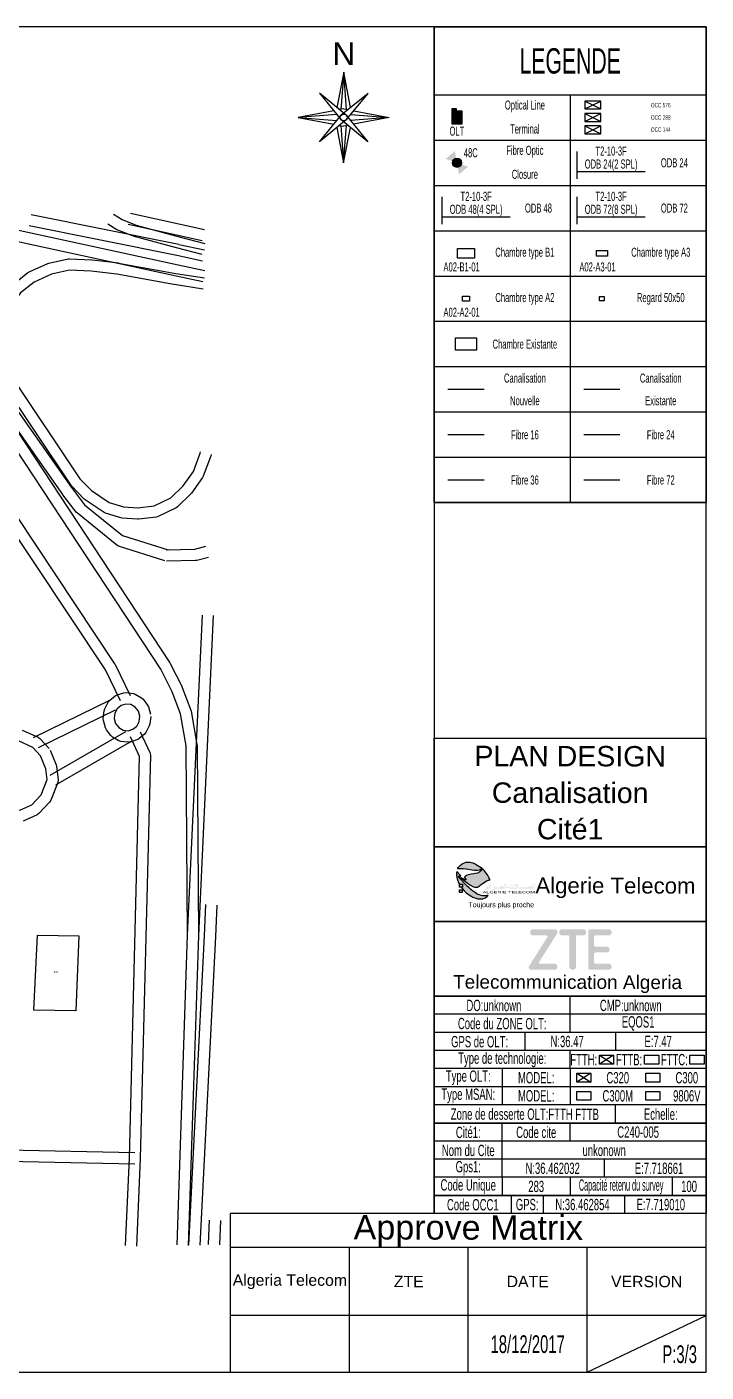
# Model space of a CAD drawing. Header units: millimetres. Extents: x -2012 to 1398, y -1200 to 746.
# Drawn here: x 1098 to 1398, y -280 to 314 of the extents above; entities that cross this region are included whole.
import ezdxf
from ezdxf.enums import TextEntityAlignment as Align

# ---------------------------------------------------------------- set-up
doc = ezdxf.new("R2010")
doc.units = ezdxf.units.MM
doc.styles.get("Standard").update_dxf_attribs({"font": 'arial.ttf'})

# ---------------------------------------------------------------- blocks, each defined once
blk = doc.blocks.new('OLT')
at = {"true_color": 0x0000ff}
blk.add_hatch(color=5, dxfattribs=at).paths.add_polyline_path([(-1.07, -1.53), (1.17, -1.53), (1.17, 1.25), (-0.02, 1.25), (-0.02, 1.79), (-1.07, 1.79)], flags=0)
at = {"color": 5, "true_color": 0x0000ff}
blk.add_lwpolyline([(-1.07, 1.79), (-1.07, -1.53), (1.17, -1.53), (1.17, 1.25), (-0.02, 1.25), (-0.02, 1.79)], close=True, dxfattribs=at)
blk = doc.blocks.new('JOINT CLOSURE')
at = {"lineweight": 25, "true_color": 0xff0000}
h = blk.add_hatch(color=1, dxfattribs=at)
h.paths.add_polyline_path([(0, 0), (-0.46, 2.58), (-2.48, 0.86)], flags=0)
h.paths.add_polyline_path([(2.48, -0.86), (0, 0), (0.46, -2.58)], flags=0)
h = blk.add_hatch(color=1, dxfattribs=at)
edge = h.paths.add_edge_path(flags=0)
edge.add_arc((0, 0), 1.01, 180, 360)
edge.add_arc((0, 0), 1.01, 0, 180)
at = {"color": 12, "lineweight": 25, "true_color": 0xcc0000}
blk.add_circle((0, 0), 1.01, dxfattribs=at)
blk = doc.blocks.new('AT LOGO')
at = {"linetype": 'Continuous', "true_color": 0x0000ff}
h = blk.add_hatch(color=5, dxfattribs=at)
h.paths.add_polyline_path([(9.49, -4.04), (9.01, -3.78), (8.54, -3.58), (7.95, -3.43), (7.42, -3.39), (7.03, -3.41), (6.64, -3.53), (6.19, -3.75), (5.76, -4.07), (5.37, -4.49), (5.15, -4.85), (5.32, -4.87), (5.67, -4.89), (6.01, -4.9), (6.48, -4.9), (6.95, -4.94), (7.12, -4.96), (7.55, -5), (7.94, -5.1), (8.39, -5.21), (8.88, -5.27), (9.46, -5.27), (9.88, -5.18), (10.16, -5.09), (10.44, -4.9), (10.55, -4.77), (10.19, -4.52)], flags=0)
h.paths.add_polyline_path([(9.41, -10.38), (9.07, -10.18), (8.69, -9.92), (8.46, -9.76), (8.18, -9.54), (7.99, -9.38), (7.75, -9.15), (7.6, -9.02), (7.37, -8.81), (7.16, -8.61), (6.98, -8.43), (6.73, -8.18), (5.98, -7.41), (5.39, -6.81), (5.33, -6.69), (5.33, -6.6), (5.37, -6.59), (5.49, -6.6), (5.62, -6.64), (5.5, -6.56), (5.46, -6.51), (5.44, -6.48), (5.43, -6.42), (5.46, -6.41), (5.51, -6.41), (5.58, -6.43), (5.83, -6.45), (5.74, -6.31), (4.99, -5.47), (4.96, -5.45), (4.96, -5.47), (4.92, -5.8), (4.92, -6.26), (5, -6.79), (5.04, -7.07), (5.2, -7.56), (5.28, -7.8), (5.56, -8.3), (6.24, -8.3), (6.24, -8.93), (5.93, -8.93), (6.22, -9.3), (6.57, -9.72), (6.74, -9.92), (7.09, -10.24), (7.69, -10.66), (8.28, -11.01), (8.51, -11.14), (8.96, -11.32), (9.6, -11.47), (9.99, -11.51), (10.39, -11.51), (10.75, -11.47), (11.06, -11.38), (11.28, -11.26), (11.46, -11.16), (11.64, -11.01), (11.72, -10.94), (11.91, -10.75), (11.67, -10.8), (11.44, -10.86), (11.17, -10.86), (10.93, -10.86), (10.68, -10.83), (10.32, -10.75), (10, -10.65), (9.72, -10.52)], flags=0)
at = {"true_color": 0x009900}
h = blk.add_hatch(color=94, dxfattribs=at)
h.paths.add_polyline_path([(12.24, -7.18), (12, -6.67), (11.75, -6.22), (11.49, -5.84), (11.27, -5.54), (11.07, -5.31), (10.85, -5.08), (10.64, -4.84), (10.38, -5.27), (10.08, -5.51), (9.81, -5.67), (9.51, -5.81), (9.07, -5.93), (8.7, -5.99), (8.13, -6.06), (7.45, -6.24), (7.1, -6.33), (6.8, -6.54), (6.72, -6.67), (6.7, -6.75), (6.7, -6.82), (6.74, -6.9), (6.88, -7.11), (6.94, -7.18), (6.94, -7.24), (6.93, -7.3), (6.9, -7.34), (6.85, -7.34), (6.75, -7.33), (6.69, -7.29), (5.81, -6.8), (6.56, -7.41), (7.32, -8.04), (8.01, -8.49), (8.51, -8.78), (8.88, -8.92), (9.02, -8.95), (9.3, -8.95), (9.51, -8.92), (9.78, -8.8), (10.02, -8.63), (10.16, -8.52), (10.25, -8.43), (10.65, -8.11), (10.99, -7.88), (11.27, -7.72), (11.54, -7.56), (11.74, -7.47), (11.95, -7.38), (12.06, -7.34), (12.14, -7.33), (12.3, -7.35)], flags=0)
h.paths.add_polyline_path([(6.24, -8.3), (5.56, -8.3), (5.56, -8.93), (6.24, -8.93)], flags=0)
h.paths.add_polyline_path([(6.19, -9.49), (5.57, -9.49), (5.57, -10.08), (6.19, -10.08)], flags=0)
at = {"linetype": 'Continuous', "true_color": 0x0000ff}
h = blk.add_hatch(color=5, dxfattribs=at)
h.paths.add_polyline_path([(12.18, -8.87), (12.17, -8.83), (12.17, -8.81), (12.16, -8.77), (12.14, -8.73), (12.1, -8.68), (12.09, -8.66), (12.08, -8.66), (12.02, -8.79), (12.05, -8.83), (12.05, -8.83), (12.07, -8.86), (12.08, -8.87), (12.09, -8.88), (12.1, -8.92), (12.11, -8.96), (12.12, -8.96), (12.12, -9.05), (11.78, -9.05), (11.78, -8.94), (11.77, -8.9), (11.77, -8.89), (11.75, -8.83), (11.71, -8.77), (11.68, -8.74), (11.65, -8.71), (11.65, -8.71), (11.64, -8.71), (11.63, -8.73), (11.62, -8.76), (11.62, -8.78), (11.6, -8.83), (11.6, -8.83), (11.62, -8.86), (11.63, -8.87), (11.64, -8.89), (11.66, -8.92), (11.68, -8.94), (11.69, -8.97), (11.71, -9.04), (11.72, -9.04), (11.72, -9.12), (11.71, -9.12), (11.71, -9.13), (11.7, -9.16), (11.69, -9.18), (11.67, -9.21), (11.65, -9.24), (11.65, -9.25), (11.6, -9.3), (11.58, -9.32), (11.54, -9.35), (11.51, -9.37), (11.47, -9.4), (11.41, -9.43), (11.38, -9.44), (11.32, -9.46), (11.21, -9.46), (11.07, -9.43), (11.06, -9.43), (11.05, -9.44), (11.05, -9.45), (11.05, -9.46), (11.05, -9.47), (11.1, -9.48), (11.15, -9.51), (11.27, -9.54), (11.33, -9.56), (11.43, -9.56), (11.47, -9.54), (11.5, -9.53), (11.53, -9.51), (11.56, -9.49), (11.59, -9.47), (11.63, -9.44), (11.67, -9.4), (11.7, -9.37), (11.71, -9.35), (11.74, -9.32), (11.75, -9.28), (11.77, -9.25), (11.78, -9.22), (11.78, -9.17), (12.18, -9.17)], flags=0)
h.paths.add_polyline_path([(12.44, -8.85), (12.43, -8.73), (12.39, -8.36), (12.37, -8.21), (12.37, -8.2), (12.37, -8.2), (12.29, -8.34), (12.29, -8.37), (12.3, -8.48), (12.32, -8.59), (12.34, -8.81), (12.35, -8.86), (12.35, -8.91), (12.35, -8.98), (12.36, -8.98), (12.36, -9.16), (12.35, -9.16), (12.35, -9.19), (12.36, -9.2), (12.37, -9.2), (12.37, -9.19), (12.38, -9.19), (12.39, -9.16), (12.4, -9.15), (12.42, -9.1), (12.43, -9.07), (12.44, -9.03)], flags=0)
h.paths.add_polyline_path([(12.08, -8.47), (12.09, -8.46), (12.09, -8.45), (12.09, -8.44), (12.09, -8.44), (12.07, -8.45), (12.07, -8.45), (12.01, -8.45), (12.01, -8.45), (12, -8.44), (11.97, -8.43), (11.96, -8.42), (11.94, -8.41), (11.94, -8.41), (11.94, -8.39), (11.94, -8.39), (11.97, -8.38), (11.97, -8.38), (12.01, -8.38), (12.01, -8.38), (12.04, -8.4), (12.05, -8.4), (12.06, -8.37), (12.06, -8.33), (12.04, -8.31), (12, -8.31), (11.98, -8.32), (11.96, -8.34), (11.93, -8.36), (11.93, -8.37), (11.91, -8.39), (11.9, -8.4), (11.9, -8.41), (11.9, -8.44), (11.91, -8.46), (11.91, -8.46), (11.93, -8.48), (11.93, -8.48), (11.93, -8.49), (11.92, -8.49), (11.9, -8.51), (11.88, -8.52), (11.87, -8.53), (11.87, -8.55), (11.88, -8.55), (11.93, -8.53), (11.96, -8.52), (11.98, -8.51), (12.04, -8.5), (12.06, -8.48)], flags=0)
h.paths.add_polyline_path([(13.05, -8.36), (12.99, -8.48), (13.13, -8.55), (13.19, -8.43)], flags=0)
h.paths.add_polyline_path([(13.2, -8.72), (13.17, -8.71), (13.13, -8.83), (13.17, -8.89), (13.21, -8.94), (13.23, -8.99), (13.24, -9.05), (13.24, -9.12), (13.23, -9.15), (13.19, -9.23), (13.13, -9.3), (13.09, -9.33), (13.07, -9.35), (13.01, -9.39), (13, -9.4), (12.93, -9.44), (12.85, -9.46), (12.74, -9.46), (12.74, -9.46), (12.6, -9.43), (12.58, -9.43), (12.57, -9.45), (12.57, -9.46), (12.58, -9.47), (12.69, -9.51), (12.76, -9.54), (12.86, -9.56), (12.95, -9.56), (13.03, -9.53), (13.09, -9.49), (13.15, -9.45), (13.23, -9.37), (13.25, -9.34), (13.28, -9.29), (13.3, -9.25), (13.3, -9.22), (13.3, -9.17), (15.69, -9.17), (15.69, -8.99), (15.6, -8.4), (15.64, -8.4), (15.64, -8.37), (15.65, -8.31), (15.65, -8.25), (15.62, -8.23), (15.56, -8.21), (15.53, -8.17), (15.53, -8.15), (15.52, -8.14), (15.51, -8.14), (15.5, -8.16), (15.49, -8.21), (15.48, -8.27), (15.52, -8.36), (15.52, -8.38), (15.53, -8.48), (15.55, -8.65), (15.58, -8.81), (15.61, -9.05), (15.3, -9.05), (15.24, -9), (15.18, -8.94), (15.08, -8.85), (15, -8.79), (14.95, -8.75), (14.9, -8.73), (14.85, -8.71), (14.77, -8.71), (14.73, -8.72), (14.7, -8.73), (14.67, -8.76), (14.66, -8.78), (14.64, -8.8), (14.61, -8.85), (14.61, -8.86), (14.74, -8.86), (14.77, -8.86), (14.86, -8.89), (14.97, -8.95), (15.08, -9.05), (13.3, -9.05), (13.3, -8.94), (13.3, -8.9), (13.28, -8.83)], flags=0)
h.paths.add_polyline_path([(14.95, -9.35), (14.82, -9.28), (14.76, -9.39), (14.89, -9.47)], flags=0)
h.paths.add_polyline_path([(15.95, -8.85), (15.91, -8.35), (15.89, -8.21), (15.88, -8.2), (15.88, -8.2), (15.81, -8.33), (15.8, -8.34), (15.8, -8.37), (15.85, -8.81), (15.87, -8.98), (15.87, -9.19), (15.87, -9.2), (15.89, -9.2), (15.92, -9.13), (15.93, -9.1), (15.95, -9.02)], flags=0)
h.paths.add_polyline_path([(17.42, -8.87), (17.4, -8.79), (17.39, -8.74), (17.37, -8.7), (17.36, -8.69), (17.35, -8.68), (17.34, -8.66), (17.33, -8.65), (17.33, -8.65), (17.32, -8.67), (17.3, -8.71), (17.27, -8.78), (17.27, -8.78), (17.28, -8.79), (17.31, -8.82), (17.32, -8.84), (17.33, -8.86), (17.34, -8.88), (17.36, -8.94), (17.36, -8.94), (17.36, -9.03), (16.61, -9.03), (16.56, -9.02), (16.48, -9), (16.45, -8.98), (16.42, -8.95), (16.4, -8.93), (16.39, -8.91), (16.38, -8.88), (16.37, -8.88), (16.37, -8.81), (16.38, -8.81), (16.39, -8.76), (16.42, -8.69), (16.42, -8.67), (16.4, -8.66), (16.38, -8.69), (16.37, -8.71), (16.34, -8.76), (16.33, -8.81), (16.32, -8.84), (16.31, -8.87), (16.31, -8.96), (16.33, -9.03), (16.37, -9.08), (16.39, -9.1), (16.42, -9.13), (16.48, -9.15), (16.52, -9.16), (16.58, -9.17), (17.42, -9.17)], flags=0)
h.paths.add_polyline_path([(16.87, -8.54), (16.73, -8.47), (16.67, -8.58), (16.81, -8.65)], flags=0)
h.paths.add_polyline_path([(17.05, -8.46), (16.92, -8.39), (16.86, -8.51), (16.99, -8.58)], flags=0)
h.paths.add_polyline_path([(17.68, -8.37), (17.61, -8.3), (17.55, -8.25), (17.51, -8.25), (17.49, -8.28), (17.49, -8.3), (17.49, -8.41), (17.5, -8.42), (17.51, -8.45), (17.53, -8.48), (17.56, -8.51), (17.62, -8.57), (17.64, -8.59), (17.65, -8.59), (17.68, -8.59), (17.71, -8.58), (17.74, -8.58), (17.74, -8.59), (17.75, -8.6), (17.76, -8.61), (17.77, -8.62), (17.79, -8.64), (17.79, -8.65), (17.81, -8.66), (17.81, -8.68), (17.83, -8.71), (17.84, -8.72), (17.86, -8.75), (17.97, -8.94), (17.97, -8.96), (17.94, -9), (17.87, -9.06), (17.8, -9.11), (17.75, -9.13), (17.74, -9.19), (17.73, -9.22), (17.73, -9.28), (17.85, -9.28), (17.98, -9.26), (18.08, -9.24), (18.1, -9.24), (18.1, -9.21), (18.1, -9.09), (18.09, -9.03), (18.05, -8.96), (18.05, -8.94), (18.09, -8.87), (18.12, -8.8), (18.15, -8.73), (18.16, -8.66), (18.16, -8.63), (18.17, -8.55), (18.17, -8.47), (18.21, -8.48), (18.22, -8.48), (18.25, -8.36), (18.25, -8.34), (18.17, -8.3), (18.14, -8.28), (18.13, -8.27), (18.12, -8.25), (18.12, -8.24), (18.11, -8.24), (18.1, -8.24), (18.1, -8.24), (18.07, -8.32), (18.07, -8.35), (18.07, -8.41), (18.1, -8.43), (18.1, -8.43), (18.1, -8.57), (18.09, -8.66), (18.05, -8.8), (18.03, -8.86), (18.02, -8.87), (18.01, -8.87), (17.96, -8.78), (17.9, -8.68), (17.8, -8.52)], flags=0)
h.paths.add_polyline_path([(18.01, -9.01), (18.01, -9.01), (18.01, -9.02), (18.01, -9.03), (18.03, -9.06), (18.03, -9.07), (18.04, -9.08), (18.04, -9.08), (18.04, -9.12), (18.04, -9.12), (18.03, -9.13), (18.02, -9.13), (18, -9.14), (17.97, -9.14), (17.97, -9.15), (17.85, -9.15), (17.85, -9.14), (17.86, -9.14), (17.87, -9.14), (17.89, -9.12), (17.95, -9.07), (17.99, -9.03)], flags=0)
h.paths.add_polyline_path([(18.44, -8.31), (18.42, -8.22), (18.42, -8.21), (18.41, -8.21), (18.31, -8.36), (18.34, -8.39), (18.35, -8.41), (18.37, -8.45), (18.39, -8.51), (18.4, -8.66), (18.42, -8.93), (18.43, -9.02), (18.44, -9.06), (18.45, -9.08), (18.46, -9.1), (18.48, -9.13), (18.49, -9.15), (18.51, -9.16), (18.54, -9.17), (20.26, -9.17), (20.29, -9.16), (20.32, -9.15), (20.34, -9.13), (20.35, -9.13), (20.35, -9.13), (20.41, -9.16), (20.45, -9.17), (21.84, -9.17), (21.84, -8.87), (21.83, -8.81), (21.82, -8.78), (21.8, -8.74), (21.77, -8.7), (21.76, -8.67), (21.75, -8.67), (21.75, -8.68), (21.69, -8.8), (21.69, -8.8), (21.72, -8.83), (21.72, -8.84), (21.74, -8.86), (21.75, -8.88), (21.76, -8.91), (21.77, -8.93), (21.78, -8.96), (21.78, -8.96), (21.78, -9.05), (21.45, -9.05), (21.45, -8.92), (21.44, -8.88), (21.42, -8.85), (21.4, -8.82), (21.39, -8.81), (21.36, -8.79), (21.34, -8.77), (21.29, -8.76), (21.17, -8.76), (21.11, -8.77), (21.04, -8.8), (20.99, -8.83), (20.93, -8.87), (20.86, -8.92), (20.76, -8.97), (20.69, -9), (20.64, -9.01), (20.61, -9.02), (20.58, -9.03), (20.49, -9.03), (20.46, -9.02), (20.45, -9.01), (20.44, -9.01), (20.4, -8.97), (20.4, -8.96), (20.39, -8.95), (20.38, -8.94), (20.37, -8.91), (20.35, -8.88), (20.35, -8.85), (20.34, -8.83), (20.34, -8.82), (20.33, -8.81), (20.33, -8.81), (20.32, -8.82), (20.3, -8.85), (20.3, -8.89), (20.31, -8.94), (20.31, -8.96), (20.3, -8.99), (20.29, -9.01), (20.28, -9.01), (20.26, -9.02), (20.24, -9.05), (18.55, -9.05), (18.52, -9), (18.5, -8.96), (18.48, -8.82), (18.47, -8.66), (18.46, -8.45)], flags=0)
h.paths.add_polyline_path([(20.8, -9.03), (20.81, -9.03), (20.88, -8.99), (20.96, -8.95), (21, -8.93), (21.01, -8.93), (21.07, -8.91), (21.11, -8.9), (21.11, -8.9), (21.21, -8.9), (21.21, -8.9), (21.23, -8.91), (21.26, -8.92), (21.27, -8.92), (21.28, -8.93), (21.29, -8.93), (21.31, -8.94), (21.31, -8.95), (21.32, -8.95), (21.32, -9), (21.31, -9), (21.3, -9.01), (21.29, -9.01), (21.28, -9.02), (21.23, -9.03), (21.23, -9.03), (20.8, -9.03)], flags=0)
h.paths.add_polyline_path([(22.06, -8.36), (22.05, -8.22), (22.04, -8.2), (22.04, -8.2), (21.97, -8.34), (21.96, -8.35), (21.96, -8.37), (22.01, -8.82), (22.02, -8.98), (22.02, -9.2), (22.03, -9.2), (22.05, -9.2), (22.08, -9.13), (22.09, -9.1), (22.11, -9.03), (22.11, -8.86)], flags=0)
h.paths.add_polyline_path([(21.84, -8.39), (21.71, -8.32), (21.64, -8.44), (21.78, -8.51)], flags=0)
h.paths.add_polyline_path([(21.66, -8.47), (21.52, -8.4), (21.46, -8.51), (21.6, -8.58)], flags=0)
h.paths.add_polyline_path([(22.07, -9.34), (22.06, -9.33), (22.05, -9.32), (22.01, -9.32), (21.99, -9.33), (21.97, -9.34), (21.93, -9.39), (21.91, -9.42), (21.91, -9.46), (21.92, -9.47), (21.92, -9.48), (21.93, -9.48), (21.94, -9.49), (21.95, -9.5), (21.95, -9.5), (21.94, -9.5), (21.92, -9.51), (21.92, -9.51), (21.9, -9.52), (21.89, -9.53), (21.88, -9.54), (21.88, -9.56), (21.89, -9.56), (21.91, -9.55), (22.02, -9.52), (22.05, -9.51), (22.07, -9.49), (22.09, -9.48), (22.09, -9.48), (22.1, -9.47), (22.1, -9.45), (22.09, -9.45), (22.08, -9.46), (22.08, -9.46), (22.02, -9.46), (22.02, -9.46), (22, -9.45), (21.97, -9.43), (21.96, -9.43), (21.95, -9.42), (21.95, -9.41), (21.96, -9.4), (21.96, -9.4), (21.97, -9.4), (21.97, -9.39), (22.02, -9.39), (22.02, -9.4), (22.03, -9.4), (22.04, -9.41), (22.05, -9.41), (22.05, -9.41), (22.06, -9.4), (22.06, -9.4), (22.07, -9.39)], flags=0)
at = {"color": 5, "linetype": 'ByBlock', "true_color": 0x0000ff}
for p, q in [((4.96, -5.47), (4.92, -5.8)), ((4.92, -5.8), (4.92, -6.26)), ((4.92, -6.26), (5, -6.79)), ((5, -6.79), (5.04, -7.07)), ((5.04, -7.07), (5.2, -7.56)), ((5.2, -7.56), (5.28, -7.8)), ((5.28, -7.8), (5.56, -8.3))]:
    blk.add_line(p, q, dxfattribs=at)
at = {"color": 5, "linetype": 'Continuous', "true_color": 0x0000ff}
for p, q in [((4.99, -5.47), (4.96, -5.45)), ((4.96, -5.45), (4.96, -5.47)), ((5.74, -6.31), (4.99, -5.47)), ((5.33, -6.64), (5.34, -6.6)), ((5.33, -6.69), (5.33, -6.64)), ((5.39, -6.81), (5.33, -6.69)), ((5.34, -6.6), (5.37, -6.59)), ((5.37, -6.59), (5.49, -6.6)), ((5.98, -7.41), (5.39, -6.81)), ((5.43, -6.42), (5.46, -6.41)), ((5.43, -6.44), (5.43, -6.42)), ((5.44, -6.48), (5.43, -6.44)), ((5.46, -6.51), (5.44, -6.48)), ((5.46, -6.41), (5.51, -6.41)), ((5.5, -6.56), (5.46, -6.51)), ((5.49, -6.6), (5.62, -6.64)), ((5.62, -6.64), (5.5, -6.56)), ((5.51, -6.41), (5.58, -6.43)), ((5.58, -6.43), (5.83, -6.45)), ((5.83, -6.45), (5.74, -6.31)), ((6.73, -8.18), (5.98, -7.41)), ((6.98, -8.43), (6.73, -8.18)), ((7.16, -8.61), (6.98, -8.43)), ((7.37, -8.81), (7.16, -8.61)), ((7.6, -9.02), (7.37, -8.81)), ((5.93, -8.93), (6.22, -9.3)), ((6.22, -9.3), (6.57, -9.72)), ((6.57, -9.72), (6.74, -9.92)), ((6.74, -9.92), (7.09, -10.24)), ((7.09, -10.24), (7.69, -10.66)), ((7.75, -9.15), (7.6, -9.02)), ((7.69, -10.66), (8.28, -11.01)), ((7.99, -9.38), (7.75, -9.15)), ((8.18, -9.54), (7.99, -9.38)), ((8.46, -9.76), (8.18, -9.54)), ((8.28, -11.01), (8.51, -11.14)), ((8.69, -9.92), (8.46, -9.76)), ((8.51, -11.14), (8.96, -11.32)), ((9.07, -10.18), (8.69, -9.92)), ((8.96, -11.32), (9.6, -11.47)), ((9.41, -10.38), (9.07, -10.18)), ((9.72, -10.52), (9.41, -10.38)), ((9.6, -11.47), (9.99, -11.51)), ((10, -10.65), (9.72, -10.52)), ((9.99, -11.51), (10.39, -11.51)), ((10.32, -10.75), (10, -10.65)), ((10.68, -10.83), (10.32, -10.75)), ((10.39, -11.51), (10.75, -11.47)), ((10.93, -10.86), (10.68, -10.83)), ((10.75, -11.47), (11.06, -11.38)), ((11.17, -10.86), (10.93, -10.86)), ((11.06, -11.38), (11.28, -11.26)), ((11.44, -10.86), (11.17, -10.86)), ((11.28, -11.26), (11.46, -11.16)), ((11.67, -10.8), (11.44, -10.86)), ((11.46, -11.16), (11.64, -11.01)), ((11.64, -11.01), (11.72, -10.94)), ((11.91, -10.75), (11.67, -10.8)), ((11.72, -10.94), (11.91, -10.75))]:
    blk.add_line(p, q, dxfattribs=at)
at = {"color": 5, "true_color": 0x0000ff}
for p, q in [((5.15, -4.85), (5.37, -4.49)), ((5.32, -4.87), (5.15, -4.85)), ((5.67, -4.89), (5.32, -4.87)), ((5.37, -4.49), (5.76, -4.07)), ((6.01, -4.9), (5.67, -4.89)), ((5.76, -4.07), (6.19, -3.75)), ((6.48, -4.9), (6.01, -4.9)), ((6.19, -3.75), (6.64, -3.53)), ((6.95, -4.94), (6.48, -4.9)), ((6.64, -3.53), (7.03, -3.41)), ((7.12, -4.96), (6.95, -4.94)), ((7.03, -3.41), (7.42, -3.39)), ((7.55, -5), (7.12, -4.96)), ((7.42, -3.39), (7.95, -3.43)), ((7.94, -5.1), (7.55, -5)), ((8.39, -5.21), (7.94, -5.1)), ((7.95, -3.43), (8.54, -3.58)), ((8.88, -5.27), (8.39, -5.21)), ((8.54, -3.58), (9.01, -3.78)), ((9.46, -5.27), (8.88, -5.27)), ((9.01, -3.78), (9.49, -4.04)), ((9.88, -5.18), (9.46, -5.27)), ((9.49, -4.04), (10.19, -4.52)), ((10.16, -5.09), (9.88, -5.18)), ((10.44, -4.9), (10.16, -5.09)), ((10.19, -4.52), (10.55, -4.77)), ((10.55, -4.77), (10.44, -4.9))]:
    blk.add_line(p, q, dxfattribs=at)
at = {"color": 92, "lineweight": -3, "true_color": 0x00cc00}
for p, q in [((9.07, -5.93), (8.7, -5.99)), ((9.51, -5.81), (9.07, -5.93)), ((9.81, -5.67), (9.51, -5.81)), ((10.08, -5.51), (9.81, -5.67)), ((10.38, -5.27), (10.08, -5.51)), ((10.64, -4.84), (10.38, -5.27)), ((10.85, -5.08), (10.64, -4.84)), ((10.64, -4.84), (10.64, -4.84)), ((11.07, -5.31), (10.85, -5.08)), ((11.27, -5.54), (11.07, -5.31)), ((11.49, -5.84), (11.27, -5.54)), ((11.75, -6.22), (11.49, -5.84)), ((5.56, -8.3), (6.24, -8.3)), ((5.56, -8.93), (5.56, -8.3)), ((6.69, -7.29), (5.81, -6.8)), ((5.81, -6.8), (6.56, -7.41)), ((6.24, -8.3), (6.24, -8.93)), ((6.56, -7.41), (7.32, -8.04)), ((6.75, -7.33), (6.69, -7.29)), ((6.72, -6.67), (6.7, -6.75)), ((6.7, -6.75), (6.7, -6.82)), ((6.7, -6.82), (6.74, -6.9)), ((6.8, -6.54), (6.72, -6.67)), ((6.74, -6.9), (6.88, -7.11)), ((6.85, -7.34), (6.75, -7.33)), ((7.1, -6.33), (6.8, -6.54)), ((6.9, -7.34), (6.85, -7.34)), ((6.88, -7.11), (6.94, -7.18)), ((6.93, -7.3), (6.9, -7.34)), ((6.94, -7.24), (6.93, -7.3)), ((6.94, -7.18), (6.94, -7.24)), ((7.45, -6.24), (7.1, -6.33)), ((7.32, -8.04), (8.01, -8.49)), ((8.13, -6.06), (7.45, -6.24)), ((8.01, -8.49), (8.51, -8.78)), ((8.7, -5.99), (8.13, -6.06)), ((8.51, -8.78), (8.88, -8.92)), ((9.51, -8.92), (9.78, -8.8)), ((9.78, -8.8), (10.02, -8.63)), ((10.02, -8.63), (10.16, -8.52)), ((10.16, -8.52), (10.25, -8.43)), ((10.25, -8.43), (10.65, -8.11)), ((10.65, -8.11), (10.99, -7.88)), ((10.99, -7.88), (11.27, -7.72)), ((11.27, -7.72), (11.54, -7.56)), ((11.54, -7.56), (11.74, -7.47)), ((11.74, -7.47), (11.95, -7.38)), ((12, -6.67), (11.75, -6.22)), ((11.95, -7.38), (12.06, -7.34)), ((12.24, -7.18), (12, -6.67)), ((12.06, -7.34), (12.14, -7.33)), ((12.14, -7.33), (12.3, -7.35)), ((12.3, -7.35), (12.24, -7.18)), ((6.24, -8.93), (5.56, -8.93)), ((5.57, -9.49), (6.19, -9.49)), ((5.57, -10.08), (5.57, -9.49)), ((6.19, -10.08), (5.57, -10.08)), ((6.19, -9.49), (6.19, -10.08)), ((8.88, -8.92), (9.02, -8.95)), ((9.02, -8.95), (9.3, -8.95)), ((9.3, -8.95), (9.51, -8.92))]:
    blk.add_line(p, q, dxfattribs=at)
at = {"ltscale": 0.2}
blk.add_text('Algerie Telecom', height=3.5, rotation=359.884, dxfattribs=at).set_placement((22.33, -10.29))
at = {"color": 94, "true_color": 0x009900, "width": 1.8}
blk.add_text('ALGERIE TELECOM', height=0.4867, dxfattribs=at).set_placement((10.67, -10.29))
at = {"color": 5, "linetype": 'Continuous', "true_color": 0x0000ff}
blk.add_text('Toujours plus proche', height=1.1124, dxfattribs=at).set_placement((7.52, -13.37))
blk = doc.blocks.new('ZTE LOGO')
at = {"true_color": 0x0066cc}
h = blk.add_hatch(color=152, dxfattribs=at)
edge = h.paths.add_edge_path(flags=0)
edge.add_arc((26.6, -2.36), 0.624, 340.3713, 439.47)
edge.add_line((26.72, -1.75), (21.7, -1.75))
edge.add_arc((21.7, -2.15), 0.403, 90, 124.8026)
edge.add_arc((21.87, -2.4), 0.713, 124.8026, 246.0414)
edge.add_line((21.59, -3.06), (24.74, -3.06))
edge.add_arc((24.76, -3.32), 0.263, -37.668, 95.2063, ccw=False)
edge.add_line((24.97, -3.48), (20.88, -9.91))
edge.add_arc((21.03, -10), 0.168, 147.5696, 166.7577)
edge.add_arc((21.43, -10.1), 0.585, 166.7577, 246.7557)
edge.add_arc((21.27, -10.48), 0.168, 246.7557, 270)
edge.add_line((21.27, -10.65), (26.75, -10.65))
edge.add_arc((26.75, -10.48), 0.168, 270, 301.3266)
edge.add_arc((26.46, -10), 0.733, 301.3266, 420.2615)
edge.add_arc((26.74, -9.51), 0.168, 60.2615, 90)
edge.add_line((26.74, -9.34), (23.31, -9.34))
edge.add_arc((23.31, -9.1), 0.234, 136.9789, 270.9901, ccw=False)
edge.add_line((23.14, -8.94), (27.19, -2.57))
edge = h.paths.add_edge_path(flags=0)
edge.add_arc((31.57, -3.34), 0.282, 89.0465, 172.1994, ccw=False)
edge.add_line((31.57, -3.06), (33.09, -3.06))
edge.add_arc((32.85, -2.4), 0.697, 290.3968, 430.0648)
edge.add_line((33.08, -1.75), (28.05, -1.75))
edge.add_arc((28.28, -2.4), 0.697, 109.8891, 249.5896)
edge.add_line((28.04, -3.06), (29.52, -3.06))
edge.add_arc((29.53, -3.34), 0.282, -6.4671, 92.287, ccw=False)
edge.add_line((29.81, -3.37), (29.81, -10.09))
edge.add_arc((29.98, -10.09), 0.168, 180, 202.0682)
edge.add_arc((30.55, -9.86), 0.786, 202.0682, 268.4705)
edge.add_line((30.53, -10.65), (30.57, -10.65))
edge.add_arc((30.55, -9.86), 0.786, 271.5295, 336.5638)
edge.add_arc((31.12, -10.11), 0.168, 336.5638, 360)
edge.add_line((31.29, -10.11), (31.29, -3.3))
edge = h.paths.add_edge_path(flags=0)
edge.add_line((35.26, -5.2), (35.26, -3.39))
edge.add_arc((35.59, -3.39), 0.336, 90, 180, ccw=False)
edge.add_line((35.59, -3.06), (38.65, -3.06))
edge.add_arc((38.48, -2.4), 0.676, 284.7167, 436.0783)
edge.add_line((38.64, -1.75), (34.41, -1.75))
edge.add_arc((34.48, -2.24), 0.498, 97.4126, 173.1021)
edge.add_line((33.98, -2.18), (33.98, -10.22))
edge.add_arc((34.49, -10.13), 0.52, 189.4263, 262.2716)
edge.add_line((34.42, -10.65), (38.65, -10.65))
edge.add_arc((38.48, -9.99), 0.676, 284.7167, 436.0783)
edge.add_line((38.64, -9.34), (35.59, -9.34))
edge.add_arc((35.59, -9), 0.336, 180, 270, ccw=False)
edge.add_line((35.26, -9), (35.26, -7.24))
edge.add_arc((35.66, -7.24), 0.403, 90, 180, ccw=False)
edge.add_line((35.66, -6.84), (38.3, -6.84))
edge.add_arc((38.06, -6.22), 0.663, 291.6587, 429.5493)
edge.add_line((38.29, -5.6), (35.66, -5.6))
edge.add_arc((35.66, -5.2), 0.403, 180, 270, ccw=False)
at = {"ltscale": 0.2}
blk.add_text('Telecommunication Algeria ', height=3, rotation=359.884, dxfattribs=at).set_placement((30, -14.88), align=Align.CENTER)
blk = doc.blocks.new('big_block')
for p, q in [((1278.28, 313.78), (1278.28, -210.22)), ((1278.28, 283.78), (1398.28, 283.78)), ((1338.28, 283.78), (1338.28, 163.78)), ((1278.28, 263.78), (1398.28, 263.78)), ((1278.28, 243.78), (1398.28, 243.78)), ((1278.28, 223.78), (1398.28, 223.78)), ((1278.28, 203.78), (1398.28, 203.78)), ((1278.28, 183.78), (1398.28, 183.78)), ((1278.28, 163.78), (1398.28, 163.78)), ((1338.28, 163.78), (1338.28, 143.78)), ((1278.28, 143.78), (1398.28, 143.78)), ((1338.28, 143.78), (1338.28, 103.78)), ((1278.28, 123.78), (1398.28, 123.78)), ((1278.28, 103.78), (1398.28, 103.78)), ((1278.28, 103.78), (1398.28, 103.78)), ((1338.28, -130.23), (1338.28, -114.23)), ((1398.28, -122.23), (1278.28, -122.23)), ((1398.28, -130.23), (1278.28, -130.23)), ((1318.28, -130.23), (1318.28, -138.23)), ((1358.28, -130.23), (1358.28, -138.23)), ((1398.28, -138.23), (1278.28, -138.23)), ((1338.28, -146.23), (1338.28, -138.23)), ((1398.28, -146.23), (1278.28, -146.23)), ((1308.28, -146.23), (1308.28, -162.23)), ((1338.28, -146.23), (1338.28, -162.23)), ((1398.28, -154.23), (1278.28, -154.23)), ((1398.28, -162.23), (1278.28, -162.23)), ((1358.28, -170.23), (1358.28, -162.23)), ((1308.29, -194.23), (1308.29, -170.23)), ((1338.29, -178.23), (1338.29, -170.23)), ((1398.29, -178.23), (1278.28, -178.23)), ((1398.29, -186.23), (1278.28, -186.23)), ((1353.29, -186.23), (1353.29, -194.23)), ((1398.28, -194.22), (1278.28, -194.22)), ((1308.29, -194.22), (1308.29, -202.22)), ((1338.29, -194.22), (1338.29, -202.22)), ((1383.28, -194.22), (1383.28, -202.22)), ((1312.3, -202.22), (1312.3, -210.22)), ((1326.29, -202.22), (1326.29, -210.22)), ((1362.29, -202.22), (1362.29, -210.22)), ((1398.28, -210.22), (1188.28, -210.22)), ((1188.28, -280.22), (1188.28, -210.22)), ((1398.28, -225.22), (1188.28, -225.22)), ((1240.78, -280.22), (1240.78, -225.22)), ((1293.28, -280.22), (1293.28, -225.22)), ((1345.78, -280.22), (1345.78, -225.22)), ((1398.28, -255.22), (1188.28, -255.22)), ((1345.78, -280.22), (1398.28, -255.22))]:
    blk.add_line(p, q)
at = {"color": 1, "ltscale": 3, "true_color": 0xff0000}
for p, q in [((1351.17, -140.27), (1357.39, -144.18)), ((1357.39, -140.27), (1351.17, -144.18)), ((1341.18, -148.27), (1347.4, -152.18)), ((1347.4, -148.27), (1341.18, -152.18))]:
    blk.add_line(p, q, dxfattribs=at)
for points in [[(558.28, -280.22), (1398.28, -280.22), (1398.28, 313.78), (558.28, 313.78)], [(1398.28, 103.78), (1278.28, 103.78), (1278.28, 313.78), (1398.28, 313.78)], [(1398.28, -48.23), (1278.28, -48.23), (1278.28, -0.23), (1398.28, -0.23)], [(1278.28, -48.23), (1398.28, -48.23), (1398.28, -81.23), (1278.28, -81.23)], [(1278.28, -81.23), (1398.28, -81.23), (1398.28, -114.23), (1278.28, -114.23)], [(1398.28, -170.23), (1278.28, -170.23), (1278.28, -114.23), (1398.28, -114.23)], [(1351.17, -140.27), (1357.39, -140.27), (1357.39, -144.18), (1351.17, -144.18)], [(1371.17, -140.27), (1377.39, -140.27), (1377.39, -144.18), (1371.17, -144.18)], [(1391.17, -140.27), (1397.39, -140.27), (1397.39, -144.18), (1391.17, -144.18)], [(1341.18, -148.27), (1347.4, -148.27), (1347.4, -152.18), (1341.18, -152.18)], [(1371.67, -148.27), (1377.89, -148.27), (1377.89, -152.18), (1371.67, -152.18)], [(1341.18, -156.27), (1347.4, -156.27), (1347.4, -160.18), (1341.18, -160.18)], [(1371.67, -156.27), (1377.89, -156.27), (1377.89, -160.18), (1371.67, -160.18)], [(1278.28, -170.23), (1398.28, -170.23), (1398.28, -202.22), (1278.28, -202.22)], [(1278.28, -202.22), (1398.28, -202.22), (1398.28, -210.22), (1278.28, -210.22)]]:
    blk.add_lwpolyline(points, close=True)
at = {"flags": 128}
for points in [[(1241.29, 278.15), (1238.32, 293.85), (1235.29, 278.18)], [(1239.54, 277.37), (1238.32, 293.85), (1237.04, 277.37)], [(1239.39, 274.82), (1227.6, 284.49), (1237.24, 272.67)], [(1239.35, 272.7), (1249.03, 284.42), (1237.2, 274.85)], [(1233.89, 276.78), (1218.2, 273.8), (1233.89, 270.79)], [(1235.28, 275.07), (1218.2, 273.8), (1235.28, 272.49)], [(1239.35, 272.7), (1227.61, 263.07), (1237.2, 274.85)], [(1238.29, 277.61), (1236.42, 277.26)], [(1239.39, 274.81), (1248.95, 263.06), (1237.24, 272.67)], [(1238.29, 277.61), (1240.17, 277.25)], [(1241.31, 275.06), (1258.36, 273.74), (1241.29, 272.48)], [(1242.71, 276.76), (1258.36, 273.74), (1242.68, 270.77)], [(1235.28, 269.36), (1238.25, 253.69), (1241.27, 269.36)], [(1236.43, 270.3), (1238.27, 269.94)], [(1237.03, 270.18), (1238.25, 253.69), (1239.52, 270.18)], [(1240.13, 270.29), (1238.27, 269.94)]]:
    blk.add_lwpolyline(points, dxfattribs=at)
blk.add_circle((1238.28, 273.78), 1.52)
at = {"layer": '0-ZTE-16 CABLE'}
blk.add_line((1284.28, 133.78), (1300.28, 133.78), dxfattribs=at)
at = {"layer": '0-ZTE-24 CABLE'}
blk.add_line((1344.28, 133.78), (1360.28, 133.78), dxfattribs=at)
at = {"layer": '0-ZTE-36 CABLE'}
blk.add_line((1284.28, 113.78), (1300.28, 113.78), dxfattribs=at)
at = {"layer": '0-ZTE-72 CABLE'}
blk.add_line((1344.28, 113.78), (1360.28, 113.78), dxfattribs=at)
at = {"layer": '0-ZTE-Duct existing'}
blk.add_line((1344.28, 153.78), (1360.28, 153.78), dxfattribs=at)
at = {"layer": '0-ZTE-Duct new'}
blk.add_line((1284.28, 153.78), (1300.28, 153.78), dxfattribs=at)
at = {"layer": '0-ZTE-HH new'}
blk.add_lwpolyline([(1351.28, 194.78), (1353.28, 194.78), (1353.28, 192.78), (1351.28, 192.78)], close=True, dxfattribs=at)
at = {"layer": '0-ZTE-MH existing', "ltscale": 3}
blk.add_lwpolyline([(1287.67, 176.48), (1296.89, 176.48), (1296.89, 171.07), (1287.67, 171.07)], close=True, dxfattribs=at)
at = {"layer": '0-ZTE-MH new'}
for points in [[(1288.59, 215.94), (1295.97, 215.94), (1295.97, 211.61), (1288.59, 211.61)], [(1349.85, 215.07), (1354.71, 215.07), (1354.71, 212.49), (1349.85, 212.49)]]:
    blk.add_lwpolyline(points, close=True, dxfattribs=at)
blk.add_lwpolyline([(1290.72, 194.84), (1293.84, 194.84), (1293.84, 192.71), (1290.72, 192.71), (1290.72, 194.84)], dxfattribs=at)
at = {"layer": '0-ZTE-OCC', "color": 1, "lineweight": 30, "true_color": 0xff0000}
for p, q in [((1344.78, 281.03), (1351.78, 277.53)), ((1344.78, 277.53), (1351.78, 281.03))]:
    blk.add_line(p, q, dxfattribs=at)
at = {"layer": '0-ZTE-OCC', "color": 3, "lineweight": 30, "true_color": 0x00ff00}
for p, q in [((1344.78, 275.53), (1351.78, 272.03)), ((1344.78, 272.03), (1351.78, 275.53))]:
    blk.add_line(p, q, dxfattribs=at)
at = {"layer": '0-ZTE-OCC', "color": 6, "lineweight": 30, "true_color": 0xff00ff}
for p, q in [((1344.78, 270.03), (1351.78, 266.53)), ((1344.78, 266.53), (1351.78, 270.03))]:
    blk.add_line(p, q, dxfattribs=at)
at = {"layer": '0-ZTE-OCC', "color": 1, "lineweight": 30, "true_color": 0xff0000}
blk.add_lwpolyline([(1351.78, 281.03), (1344.78, 281.03), (1344.78, 277.53), (1351.78, 277.53)], close=True, dxfattribs=at)
at = {"layer": '0-ZTE-OCC', "color": 3, "lineweight": 30, "true_color": 0x00ff00}
blk.add_lwpolyline([(1351.78, 275.53), (1344.78, 275.53), (1344.78, 272.03), (1351.78, 272.03)], close=True, dxfattribs=at)
at = {"layer": '0-ZTE-OCC', "color": 6, "lineweight": 30, "true_color": 0xff00ff}
blk.add_lwpolyline([(1351.78, 270.03), (1344.78, 270.03), (1344.78, 266.53), (1351.78, 266.53)], close=True, dxfattribs=at)
at = {"layer": '0-ZTE-ODB'}
for p, q in [((1341.35, 246.74), (1341.35, 258.74)), ((1371.35, 249.74), (1341.35, 249.74)), ((1281.76, 226.74), (1281.76, 238.74)), ((1341.35, 226.74), (1341.35, 238.74)), ((1311.76, 229.74), (1281.76, 229.74)), ((1371.35, 229.74), (1341.35, 229.74))]:
    blk.add_line(p, q, dxfattribs=at)
at = {"xscale": 2, "yscale": 2, "zscale": 2}
for name, p in [('OLT', (1288.18, 274.06)), ('AT LOGO', (1278.28, -48.23)), ('ZTE LOGO', (1278.28, -81.23))]:
    blk.add_blockref(name, p, dxfattribs=at)
at = {"layer": '0-ZTE-Joint closure', "xscale": 2, "yscale": 2, "zscale": 2}
blk.add_blockref('JOINT CLOSURE', (1288.28, 253.78), dxfattribs=at)
for s, height, rotation, p in [('N', 10, 359.99855, (1238.33, 301.97)), ('Approve Matrix', 10.7809, 359.88399, (1293.28, -217.69)), ('Algeria Telecom', 5, 359.88399, (1214.53, -240.22)), ('ZTE', 5, 359.88399, (1267.03, -240.22)), ('DATE', 5, 359.88399, (1319.53, -240.22)), ('VERSION', 5, 359.88399, (1372.03, -240.22))]:
    blk.add_text(s, height=height, rotation=rotation).set_placement(p, align=Align.MIDDLE)
at = {"width": 0.6}
for s, height, p in [('LEGENDE', 11.18, (1338.28, 298.78)), ('Optical Line', 4, (1318.28, 278.78)), ('OLT', 4, (1288.28, 267.78, 0)), ('Terminal', 4, (1318.28, 268.78)), ('Fibre Optic', 4, (1318.28, 258.78)), ('ODB 24', 4, (1384.28, 253.78)), ('Closure', 4, (1318.28, 248.78)), ('ODB 48', 4, (1324.28, 233.78)), ('ODB 72', 4, (1384.28, 233.78)), ('Chambre type B1', 4, (1318.28, 213.78)), ('Chambre type A3', 4, (1378.28, 213.78)), ('Chambre type A2', 4, (1318.28, 193.78)), ('Regard 50x50', 4, (1378.28, 193.78)), ('Chambre Existante', 4, (1318.28, 173.78)), ('Canalisation', 4, (1318.28, 158.78)), ('Canalisation', 4, (1378.28, 158.78)), ('Nouvelle', 4, (1318.28, 148.78)), ('Existante', 4, (1378.28, 148.78)), ('Fibre 16', 4, (1318.28, 133.78)), ('Fibre 24', 4, (1378.28, 133.78)), ('Fibre 36', 4, (1318.28, 113.78)), ('Fibre 72', 4, (1378.28, 113.78)), ('18/12/2017', 7.824, (1319.53, -267.72))]:
    blk.add_text(s, height=height, dxfattribs=at).set_placement(p, align=Align.MIDDLE)
at = {"ltscale": 0.2}
for s, p in [('PLAN DESIGN', (1338.28, -8.23)), ('Canalisation', (1338.28, -24.23)), ('Cité1', (1338.28, -40.23))]:
    blk.add_text(s, height=9, rotation=359.88399, dxfattribs=at).set_placement(p, align=Align.MIDDLE)
for s, height, width, p in [('DO:unknown', 5, 0.6, (1304.6, -118.23)), ('CMP:unknown', 5, 0.6, (1365.03, -118.23)), ('Code du ZONE OLT:', 5, 0.6, (1308.28, -126.23)), ('GPS de OLT:', 5, 0.6, (1298.28, -134.23)), ('N:36.47', 5, 0.6, (1336.94, -134.23)), ('E:7.47', 5, 0.6, (1377.15, -134.23)), ('Type de technologie:', 5, 0.6, (1308.28, -142.23)), ('FTTH:', 5, 0.6, (1344.28, -142.23)), ('FTTB:', 5, 0.6, (1364.28, -142.23)), ('FTTC:', 5, 0.6, (1384.28, -142.23)), ('Type OLT:', 5, 0.6, (1293.28, -150.23)), ('MODEL:', 5, 0.6, (1323.28, -150.23)), ('C320', 5, 0.6, (1359.29, -150.23)), ('C300', 5, 0.6, (1389.78, -150.23)), ('Type MSAN:', 5, 0.6, (1293.28, -158.23)), ('MODEL:', 5, 0.6, (1323.28, -158.23)), ('C300M', 5, 0.6, (1359.29, -158.23)), ('9806V', 5, 0.6, (1389.78, -158.23)), ('Zone de desserte OLT:FTTH FTTB', 5, 0.6, (1318.28, -166.23)), ('Echelle:', 5, 0.6, (1378.28, -166.23)), ('Cité1:', 5, 0.6, (1293.29, -174.23)), ('Code cite', 5, 0.6, (1323.29, -174.23)), ('Nom du Cite', 5, 0.6, (1293.29, -182.23)), ('Gps1:', 5, 0.6, (1293.29, -190.23)), ('N:36.462032', 5, 0.6, (1330.54, -190.23)), ('E:7.718661', 5, 0.6, (1377.51, -190.23)), ('Code Unique', 4.9995, 0.6, (1293.29, -198.22)), ('Capacité retenu du survey', 4.9995, 0.4, (1360.79, -198.22)), ('GPS:', 5, 0.6, (1319.3, -206.22)), ('N:36.462854', 5, 0.6, (1343.72, -206.22)), ('E:7.719010', 5, 0.6, (1378.3, -206.22))]:
    blk.add_text(s, height=height, rotation=359.88399, dxfattribs=dict(at, width=width)).set_placement(p, align=Align.MIDDLE)
at = {"color": 1, "ltscale": 0.2, "true_color": 0xff0000, "width": 0.6}
for s, height, p in [('EQOS1', 5, (1368.28, -126.23)), ('C240-005', 5, (1368.29, -174.23)), ('unkonown', 5, (1353.29, -182.23)), ('283', 4.999, (1323.29, -198.22)), ('100', 4.999, (1390.78, -198.22)), ('Code OCC1', 4.999, (1295.3, -206.22))]:
    blk.add_text(s, height=height, rotation=359.88399, dxfattribs=at).set_placement(p, align=Align.MIDDLE)
at = {"width": 0.6}
blk.add_text('P:3/3', height=7.824, dxfattribs=at).set_placement((1394.28, -276.22), align=Align.RIGHT)
at = {"layer": '0-ZTE-joint Closure 48', "width": 0.6}
blk.add_text('48C', height=4, dxfattribs=at).set_placement((1294.41, 258.21, 0), align=Align.MIDDLE)
at = {"layer": '0-ZTE-MH new', "color": 0, "lineweight": -2, "width": 0.6}
blk.add_text('A02-B1-01', height=4, dxfattribs=at).set_placement((1290.35, 207.78, 0), align=Align.MIDDLE)
at = {"layer": '0-ZTE-MH new A2', "color": 0, "lineweight": -2, "width": 0.6}
blk.add_text('A02-A2-01', height=4, dxfattribs=at).set_placement((1290.35, 187.78, 0), align=Align.MIDDLE)
at = {"layer": '0-ZTE-MH new A3', "color": 0, "lineweight": -2, "width": 0.6}
blk.add_text('A02-A3-01', height=4, dxfattribs=at).set_placement((1350.35, 207.78, 0), align=Align.MIDDLE)
at = {"layer": '0-ZTE-OCC', "color": 1, "true_color": 0xff0000, "width": 0.6}
blk.add_text('OCC 576', height=2, dxfattribs=at).set_placement((1378.28, 279.22), align=Align.MIDDLE)
at = {"layer": '0-ZTE-OCC', "color": 3, "true_color": 0x00ff00, "width": 0.6}
blk.add_text('OCC 288', height=2, dxfattribs=at).set_placement((1378.28, 273.78), align=Align.MIDDLE)
at = {"layer": '0-ZTE-OCC', "color": 6, "true_color": 0xff00ff, "width": 0.6}
blk.add_text('OCC 144', height=2, dxfattribs=at).set_placement((1378.28, 268.45), align=Align.MIDDLE)
at = {"layer": '0-ZTE-ODB', "width": 0.6}
for p in [(1356.35, 258.96), (1296.76, 238.96), (1356.35, 238.96)]:
    blk.add_text('T2-10-3F', height=4, dxfattribs=at).set_placement(p, align=Align.MIDDLE)
at = {"layer": '0-ZTE-ODB 24 2SPL', "width": 0.6}
blk.add_text('ODB 24(2 SPL)', height=4, dxfattribs=at).set_placement((1356.35, 252.74), align=Align.MIDDLE)
at = {"layer": '0-ZTE-ODB 48 4SPL', "width": 0.6}
blk.add_text('ODB 48(4 SPL)', height=4, dxfattribs=at).set_placement((1296.76, 232.74), align=Align.MIDDLE)
at = {"layer": '0-ZTE-ODB 72', "width": 0.6}
blk.add_text('ODB 72(8 SPL)', height=4, dxfattribs=at).set_placement((1356.35, 232.74), align=Align.MIDDLE)
blk = doc.blocks.new('roads.block1.A4')
at = {"layer": 'roads', "color": 7}
for points in [[(48.93, 290.18), (149.42, 271.72), (150.54, 271.28), (169.58, 259.4), (170.53, 258.48), (216.2, 191.36), (320.9, 41.32), (321.12, 40.95), (330.11, 23.46)], [(152.97, 291.26), (171.08, 283.31), (171.4, 283.15), (186.55, 274.34), (187.12, 273.92), (199.1, 262.75), (199.4, 262.43), (208.94, 250.74), (209.1, 250.53), (353.41, 41.74), (353.61, 41.41), (360.49, 28.34), (360.62, 28.05), (365.76, 15.32), (365.94, 14.69), (369.28, -3.86), (369.33, -4.41), (370.14, -110.77), (370.14, -110.91), (364.12, -284.54)], [(161.63, 291.45), (172.04, 287.74), (172.59, 287.48), (189.47, 277.54), (189.8, 277.32), (202.53, 267.5), (202.85, 267.22), (215.47, 254.42), (215.79, 254.04), (230.57, 233.53), (230.65, 233.42), (247.85, 207.16), (261.73, 185.97), (295.5, 139.99), (303.27, 130.44), (325.57, 113.21), (352.27, 105.07)], [(224.62, 292.37), (358.32, 264.76)], [(357.43, 270.02), (270.67, 286.68)], [(271.88, 292.97), (358.64, 276.31)], [(357.25, 274.38), (331.75, 280.88), (331.41, 280.99), (322.73, 284.26), (322.24, 284.5), (316.89, 287.66)], [(320.14, 293.17), (325.25, 290.15), (333.5, 287.04), (358.83, 280.58)], [(372.32, 278.3), (328.94, 287.43)], [(330.26, 293.69), (373.64, 284.56)], [(324.42, 20.53), (315.53, 37.84), (210.94, 187.71), (210.92, 187.74), (165.62, 254.32), (147.67, 265.53), (47.78, 283.88)], [(357.72, -284.31), (363.74, -110.75), (362.94, -4.73), (359.7, 13.23), (354.75, 25.5), (348.03, 38.26), (203.91, 246.79), (194.58, 258.22), (183.02, 268.99), (168.34, 277.53), (150.4, 285.4)], [(350.41, 98.95), (323.14, 107.26), (322.12, 107.79), (299.06, 125.61), (298.54, 126.12), (290.49, 136.01), (290.39, 136.14), (256.52, 182.25), (256.43, 182.39), (241.24, 205.57), (225.34, 229.85), (210.74, 250.1), (198.45, 262.57), (186.05, 272.13), (169.61, 281.81), (159.48, 285.42)], [(357.03, 258.5), (223.32, 286.1)], [(358.83, 280.58), (373.87, 276.75)], [(372.29, 270.54), (357.25, 274.38)], [(358.67, 276.3), (373.76, 273.23)], [(377.62, 158.55), (377.37, 157.57), (377.25, 157.19), (372.95, 146.34), (372.53, 145.59), (366.05, 136.97), (365.69, 136.56), (357.84, 129.17), (356.98, 128.59), (346.4, 123.75), (345.44, 123.48), (334.96, 122.28), (334.36, 122.26), (325.26, 122.91), (324.61, 123.03), (315.53, 125.61), (314.66, 126), (303.57, 133.21), (303.08, 133.6), (295.87, 140.61), (295.48, 141.07), (254.43, 199.62)], [(261.46, 253.92), (269.95, 260.43), (270.64, 260.83), (281.66, 265.53), (282.25, 265.72), (293.53, 268.11), (294.32, 268.18), (307.47, 267.65), (307.71, 267.63), (323.08, 265.86), (323.26, 265.83), (356.86, 260.04)], [(372.49, 266.95), (357.39, 270.03)], [(358.31, 264.77), (373.9, 261.62)], [(355.78, 253.73), (322.26, 259.51), (307.09, 261.26), (294.46, 261.77), (283.88, 259.52), (273.53, 255.1), (265.69, 249.1), (260.38, 242.19), (256.9, 233.27), (255.38, 222.52), (257.06, 213.41), (259.98, 202.84), (300.55, 144.99), (307.32, 138.41), (317.74, 131.63), (326.05, 129.27), (334.52, 128.67), (344.2, 129.78), (353.84, 134.19), (361.1, 141.03), (367.16, 149.09), (371.22, 159.35), (371.42, 160.13)], [(356.78, 260.05), (373.78, 257.61)], [(372.64, 255.34), (357.04, 258.49)], [(372.87, 251.27), (355.86, 253.72)], [(351.27, 105.21), (367.98, 105.55), (374.46, 107.13)], [(375.97, 100.91), (369.15, 99.25), (368.46, 99.16), (351.4, 98.81)], [(363.74, -110.64), (372.47, 68.59)], [(378.86, 68.27), (370.13, -110.95)], [(342.12, 11.81), (341.65, 7.63), (341.27, 6.44), (339.23, 2.76), (338.42, 1.81), (335.11, -0.81), (334.01, -1.38), (329.95, -2.54), (328.71, -2.64), (324.52, -2.17), (323.33, -1.8), (319.63, 0.24), (318.68, 1.05), (316.05, 4.33), (315.48, 5.44), (314.31, 9.48), (314.21, 10.73), (314.68, 14.9), (315.06, 16.1), (317.11, 19.78), (317.92, 20.73), (321.22, 23.34), (322.33, 23.91), (326.38, 25.07), (327.62, 25.18), (331.81, 24.71), (333.01, 24.33), (336.7, 22.29), (337.65, 21.49), (340.28, 18.2), (340.85, 17.09), (342.02, 13.06)], [(273.29, 0.07), (318.56, 21.12)], [(321.26, 15.32), (275.99, -5.73)], [(320.64, 10.64), (321.45, 7.83), (323.28, 5.54), (325.87, 4.12), (328.79, 3.79), (331.64, 4.6), (333.94, 6.43), (335.36, 8.99), (335.69, 11.89), (334.88, 14.7), (333.05, 16.99), (330.47, 18.42), (327.54, 18.75), (324.7, 17.93), (322.39, 16.11), (320.97, 13.55), (320.64, 10.64)], [(283.01, -7.15), (286.56, -15.4), (286.79, -16.26), (287.71, -23.53), (287.49, -25.16), (283.33, -35.16), (282.66, -36.16), (276.4, -42.57), (275.38, -43.27), (267.14, -46.81)], [(266.49, 4.14), (275.9, 0.11), (276.93, -0.6), (282.36, -6.18)], [(283, -21.13), (327.52, 3.34)], [(327.3, -284.66), (329.58, -235.68), (335.55, -10.6), (330.25, 0.3)], [(336, 3.1), (341.64, -8.5), (341.96, -9.99), (335.98, -235.88), (335.97, -235.94), (333.7, -284.96)], [(241.15, -21.11), (241.61, -25.49), (244.75, -32.67), (250.36, -38.05), (255.93, -40.52), (265.24, -40.66), (272.27, -37.64), (277.66, -32.13), (281.26, -23.49), (280.5, -17.51), (277.36, -10.22), (272.79, -5.52), (264.42, -1.94), (261.36, -1.63), (256.95, -2.06), (250.58, -4.63), (244.33, -10.78), (241.44, -18.1), (241.15, -21.11)], [(330.61, -2.27), (286.08, -26.74)], [(134.87, -95.38), (176.4, -181.16), (190.33, -208.44), (196.91, -217.71), (203.58, -222.35), (211.93, -225.89), (221.89, -228.58), (247.54, -230.72), (257.69, -231.08), (332.84, -232.59)], [(364.56, -284.17), (373.73, -111.18), (374.51, -93.6)], [(380.9, -93.88), (380.12, -111.48), (380.12, -111.5), (370.96, -284.51)], [(332.71, -238.99), (257.54, -237.47), (257.49, -237.47), (247.24, -237.11), (247.09, -237.1), (221.07, -234.94), (220.51, -234.84), (210.05, -232.02), (209.64, -231.87), (200.77, -228.11), (200.19, -227.79), (192.8, -222.65), (192.02, -221.87), (184.97, -211.95), (184.73, -211.56), (170.69, -184.04), (170.66, -183.98), (129.11, -98.17)], [(376.09, -284.05), (376.73, -270.41)], [(383.12, -270.7), (382.49, -284.34)]]:
    blk.add_lwpolyline(points, dxfattribs=at)
blk = doc.blocks.new('buildings.block2.A4')
at = {"layer": 'building', "color": 7}
blk.add_lwpolyline([(275.54, -110.7), (299.9, -111.08), (298.03, -153.1), (273.33, -152.74), (275.54, -110.7)], dxfattribs=at)
at = {"color": 7}
blk.add_text('DU ', height=1, dxfattribs=at).set_placement((286.62, -131.9), align=Align.CENTER)

msp = doc.modelspace()

# ---------------------------------------------------------------- block references
msp.add_blockref('big_block', (0, 0))
at = {"xscale": 0.75145931217, "yscale": 0.788142188136}
for name in ['roads.block1.A4', 'buildings.block2.A4']:
    msp.add_blockref(name, (896, 0), dxfattribs=at)

doc.saveas('drawing.dxf')
